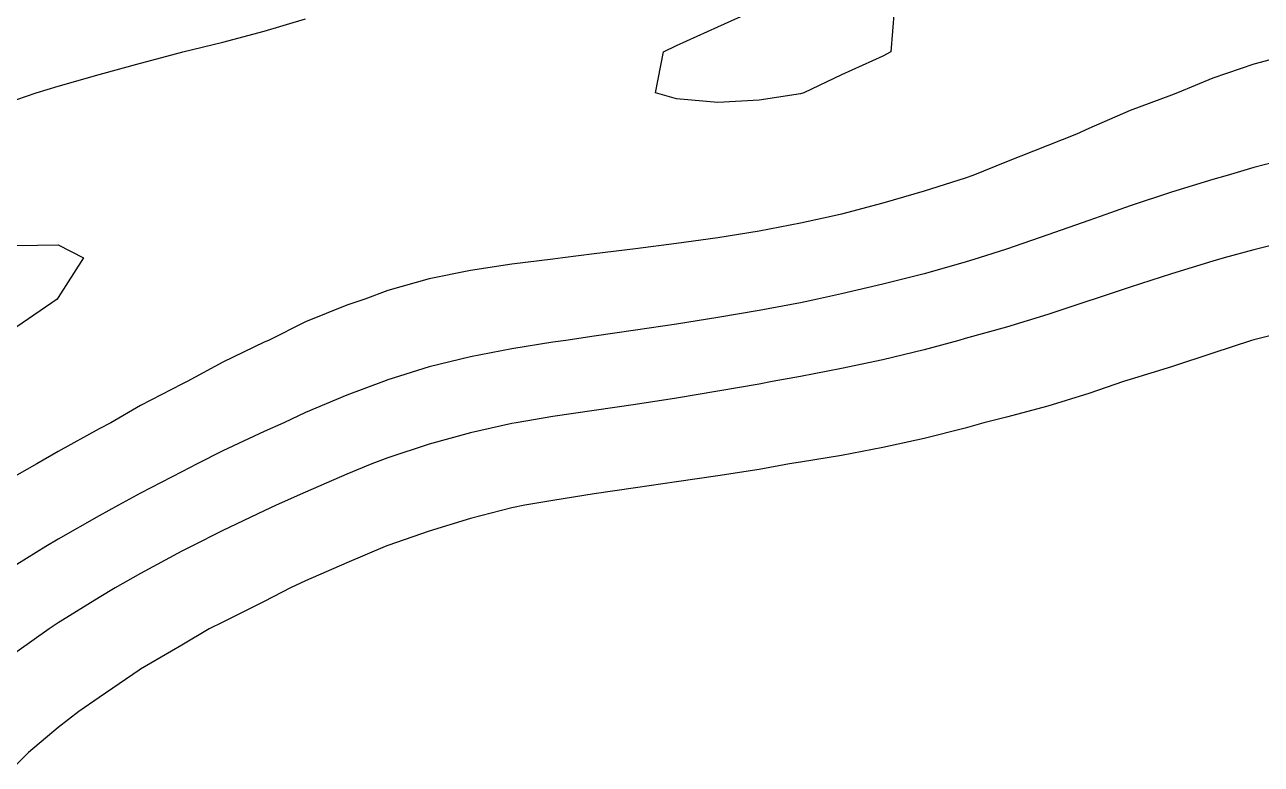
# Model space of a CAD drawing. Header units: inches. Extents: x -3765 to -2207, y 6717241 to 6718976.
# Drawn here: x -2753.6 to -2641.2, y 6718103.8 to 6718171 of the extents above; entities that cross this region are included whole.
import ezdxf

# ---------------------------------------------------------------- set-up
doc = ezdxf.new("R2010")
doc.units = ezdxf.units.IN
doc.header["$MEASUREMENT"] = 0

msp = doc.modelspace()

# ---------------------------------------------------------------- linework, layer by layer
for points in [[(-2682.81, 6718164.8), (-2683.11, 6718164.73), (-2686.86, 6718164.16), (-2690.61, 6718163.93), (-2694.36, 6718164.26), (-2696.29, 6718164.8), (-2695.54, 6718168.55), (-2694.36, 6718169.12), (-2690.61, 6718170.82), (-2687.31, 6718172.3), (-2686.86, 6718172.4), (-2683.11, 6718172.89), (-2679.37, 6718173.02), (-2675.62, 6718172.62), (-2674.59, 6718172.3), (-2674.89, 6718168.55), (-2675.62, 6718168.16), (-2679.37, 6718166.44), (-2682.81, 6718164.8)], [(-2754.33, 6718164.2), (-2752.57, 6718164.8), (-2750.58, 6718165.42), (-2746.83, 6718166.48), (-2743.08, 6718167.5), (-2739.34, 6718168.52), (-2739.24, 6718168.55), (-2735.59, 6718169.43), (-2731.84, 6718170.42), (-2728.09, 6718171.53)], [(-2638.14, 6718168.41), (-2641.89, 6718167.43), (-2645.63, 6718166.15), (-2648.83, 6718164.8), (-2649.38, 6718164.61), (-2653.13, 6718163.2), (-2656.88, 6718161.57), (-2658, 6718161.05), (-2660.63, 6718160.03), (-2664.37, 6718158.53), (-2667.44, 6718157.3), (-2668.12, 6718157.07), (-2671.87, 6718155.88), (-2675.62, 6718154.79), (-2679.37, 6718153.78), (-2680.3, 6718153.56), (-2683.11, 6718152.95), (-2686.86, 6718152.24), (-2690.61, 6718151.63), (-2694.36, 6718151.11), (-2698.11, 6718150.64), (-2701.86, 6718150.19), (-2704.71, 6718149.81), (-2705.6, 6718149.7), (-2709.35, 6718149.23), (-2713.1, 6718148.65), (-2716.85, 6718147.91), (-2720.6, 6718146.85), (-2722.69, 6718146.06), (-2724.34, 6718145.51), (-2728.09, 6718143.99), (-2731.45, 6718142.31), (-2731.84, 6718142.14), (-2735.59, 6718140.32), (-2738.84, 6718138.56), (-2739.34, 6718138.32), (-2743.08, 6718136.38), (-2745.78, 6718134.82), (-2746.83, 6718134.26), (-2750.58, 6718132.2), (-2752.52, 6718131.07), (-2754.33, 6718130.06)], [(-2638.14, 6718158.99), (-2641.89, 6718158.03), (-2644.33, 6718157.3), (-2645.63, 6718156.94), (-2649.38, 6718155.79), (-2653.13, 6718154.53), (-2655.85, 6718153.56), (-2656.88, 6718153.2), (-2660.63, 6718151.89), (-2664.37, 6718150.61), (-2666.87, 6718149.81), (-2668.12, 6718149.42), (-2671.87, 6718148.37), (-2675.62, 6718147.41), (-2679.37, 6718146.53), (-2681.54, 6718146.06), (-2683.11, 6718145.73), (-2686.86, 6718145.03), (-2690.61, 6718144.39), (-2694.36, 6718143.79), (-2698.11, 6718143.23), (-2701.86, 6718142.69), (-2704.44, 6718142.31), (-2705.6, 6718142.15), (-2709.35, 6718141.55), (-2713.1, 6718140.81), (-2716.85, 6718139.89), (-2720.6, 6718138.72), (-2721.01, 6718138.56), (-2724.34, 6718137.34), (-2728.09, 6718135.74), (-2730.06, 6718134.82), (-2731.84, 6718134.01), (-2735.59, 6718132.25), (-2737.93, 6718131.07), (-2739.34, 6718130.37), (-2743.08, 6718128.41), (-2745.07, 6718127.32), (-2746.83, 6718126.36), (-2750.58, 6718124.24), (-2751.68, 6718123.57), (-2754.33, 6718121.92)], [(-2638.14, 6718151.48), (-2641.89, 6718150.55), (-2644.59, 6718149.81), (-2645.63, 6718149.51), (-2649.38, 6718148.36), (-2653.13, 6718147.14), (-2656.4, 6718146.06), (-2656.88, 6718145.89), (-2660.63, 6718144.65), (-2664.37, 6718143.51), (-2668.12, 6718142.47), (-2668.71, 6718142.31), (-2671.87, 6718141.46), (-2675.62, 6718140.55), (-2679.37, 6718139.75), (-2683.11, 6718139.02), (-2685.67, 6718138.56), (-2686.86, 6718138.34), (-2690.61, 6718137.68), (-2694.36, 6718137.06), (-2698.11, 6718136.48), (-2701.86, 6718135.94), (-2705.6, 6718135.39), (-2708.94, 6718134.82), (-2709.35, 6718134.74), (-2713.1, 6718133.89), (-2716.85, 6718132.87), (-2720.6, 6718131.64), (-2722.06, 6718131.07), (-2724.34, 6718130.14), (-2728.09, 6718128.52), (-2730.76, 6718127.32), (-2731.84, 6718126.81), (-2735.59, 6718125.01), (-2738.49, 6718123.57), (-2739.34, 6718123.14), (-2743.08, 6718121.12), (-2745.38, 6718119.82), (-2746.83, 6718118.94), (-2750.58, 6718116.62), (-2751.4, 6718116.08), (-2754.33, 6718114)], [(-2754.33, 6718150.92), (-2750.58, 6718150.98), (-2748.27, 6718149.81), (-2750.58, 6718146.22), (-2750.65, 6718146.06), (-2754.33, 6718143.55)], [(-2638.14, 6718143.29), (-2641.89, 6718142.37), (-2642.11, 6718142.31), (-2645.63, 6718141.14), (-2649.38, 6718139.91), (-2653.13, 6718138.75), (-2653.73, 6718138.56), (-2656.88, 6718137.47), (-2660.63, 6718136.32), (-2664.37, 6718135.32), (-2666.44, 6718134.82), (-2668.12, 6718134.34), (-2671.87, 6718133.38), (-2675.62, 6718132.56), (-2679.37, 6718131.85), (-2683.11, 6718131.22), (-2684.1, 6718131.07), (-2686.86, 6718130.57), (-2690.61, 6718129.99), (-2694.36, 6718129.44), (-2698.11, 6718128.9), (-2701.86, 6718128.35), (-2705.6, 6718127.76), (-2708.15, 6718127.32), (-2709.35, 6718127.07), (-2713.1, 6718126.11), (-2716.85, 6718124.96), (-2720.6, 6718123.67), (-2720.85, 6718123.57), (-2724.34, 6718122.07), (-2728.09, 6718120.44), (-2729.44, 6718119.82), (-2731.84, 6718118.57), (-2735.59, 6718116.7), (-2736.83, 6718116.08), (-2739.34, 6718114.59), (-2743.08, 6718112.4), (-2743.21, 6718112.33), (-2746.83, 6718109.84), (-2748.69, 6718108.58), (-2750.58, 6718107.11), (-2753.25, 6718104.83), (-2754.33, 6718103.77)]]:
    msp.add_lwpolyline(points)

doc.saveas('drawing.dxf')
